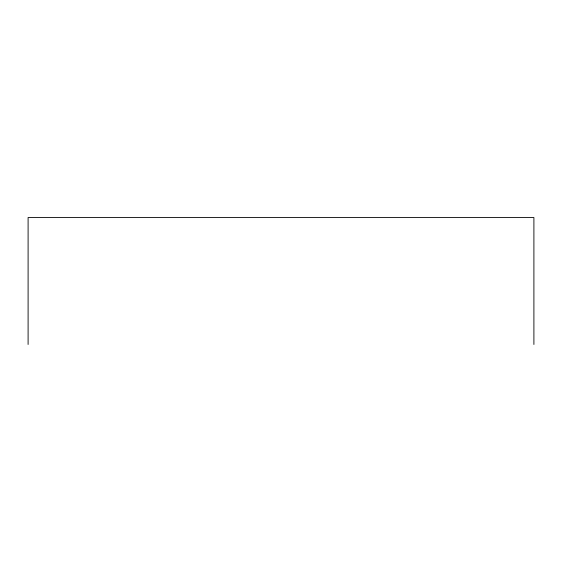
<?xml version="1.0" encoding="UTF-8"?>
<svg xmlns="http://www.w3.org/2000/svg" width="562" height="562" viewBox="0 0 562 562"><rect width="100%" height="100%" fill="white"/><g stroke="black" fill="none" stroke-linecap="round" stroke-linejoin="round"><path stroke-width="0.84" d="M533.9 344.478L533.9 217.522L28.1 217.522L28.1 344.478"/></g></svg>
